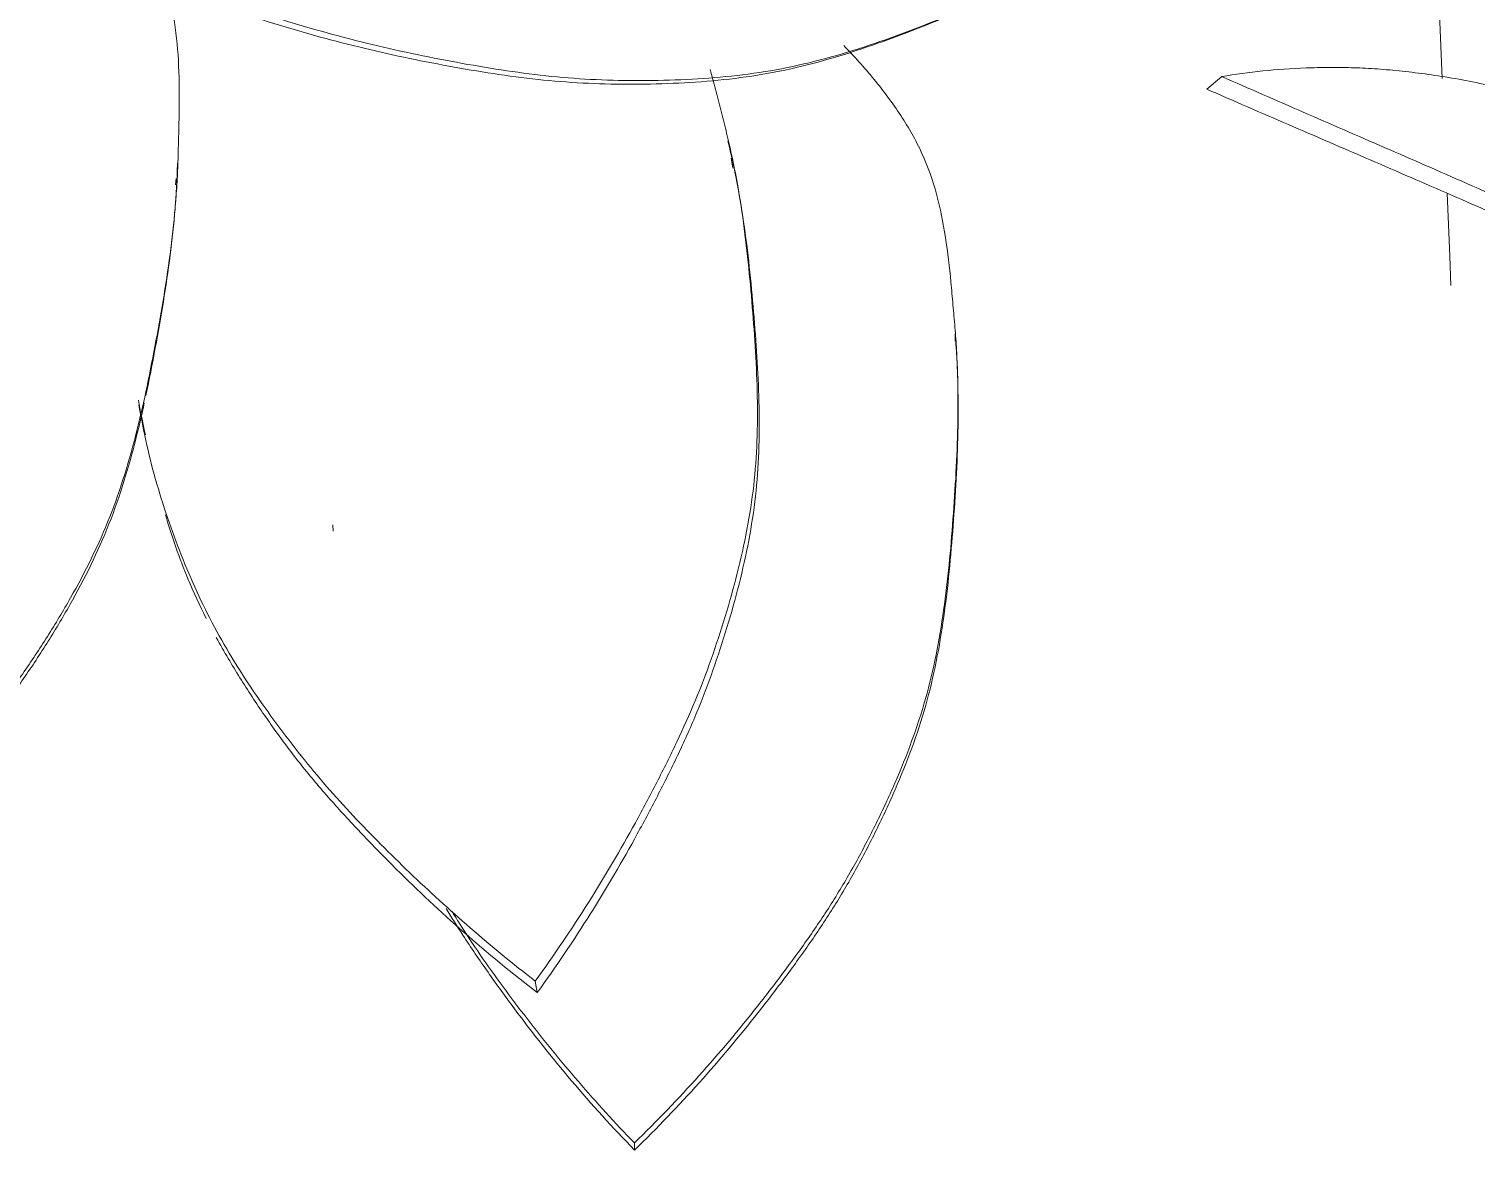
# Model space of a CAD drawing. Header units: millimetres. Extents: x -9018 to 25736, y -24663 to -1750.
# Drawn here: x -6762.2 to -6669.2, y -16225.1 to -16153 of the extents above; entities that cross this region are included whole.
import ezdxf

# ---------------------------------------------------------------- set-up
doc = ezdxf.new("R2010")
doc.units = ezdxf.units.MM
doc.layers.add('A-DETL-MBND', color=5, linetype='Continuous', lineweight=9)

# ---------------------------------------------------------------- blocks, each defined once
blk = doc.blocks.new('CRT_Veg_Vaso Hera Caída - Único-3794296-2 PAV')
at = {"layer": 'A-DETL-MBND'}
for p, q in [((58.644, 30.431), (58.657, 29.976)), ((64.906, 20.305), (65.032, 19.564)), ((78.043, -9.775), (78.032, -9.377)), ((90.549, -17.804), (90.439, -17.153)), ((38.02, -21.599), (38.031, -21.992)), ((88.157, -31.646), (88.118, -32.06)), ((52.334, -32.723), (52.443, -33.365)), ((21.844, -37.802), (20.881, -38.61))]:
    blk.add_line(p, q, dxfattribs=at)
at = {"layer": 'A-DETL-MBND', "flags": 128}
for points in [[(6.399, -31.111), (6.23, -27.053), (6.149, -25.171)], [(10.54, -184.351), (10.926, -186.165), (11.226, -167.414), (11.109, -160.218), (10.951, -152.931), (10.77, -145.75), (10.57, -138.594), (10.346, -131.361), (10.103, -124.083), (9.844, -116.725), (9.299, -102.102), (8.182, -73.891), (6.706, -38.494)]]:
    blk.add_lwpolyline(points, dxfattribs=at)
at = {"layer": 'A-DETL-MBND'}
for points, knots in [([(38.035, -22.069), (38.014, -21.827), (37.975, -21.343), (37.913, -20.364), (37.839, -18.633), (37.819, -15.106), (38.103, -10.071), (38.621, -4.207), (39.677, 1.53), (41.324, 6.056), (42.933, 9.555), (44.245, 12.116), (45.676, 14.588), (47.25, 16.974), (48.933, 19.302), (51.283, 22.372), (54.426, 26.136), (57.197, 29.019), (58.644, 30.431)], [0.375, 0.375, 0.375, 0.375, 0.3828125, 0.390625, 0.40625, 0.4375, 0.5, 0.5625, 0.625, 0.6875, 0.71875, 0.75, 0.78125, 0.8125, 0.84375, 0.875, 0.9375, 1, 1, 1, 1]), ([(58.657, 29.976), (57.21, 28.566), (54.438, 25.685), (51.294, 21.925), (48.943, 18.858), (47.26, 16.532), (45.685, 14.148), (44.254, 11.678), (42.942, 9.12), (41.333, 5.622), (39.685, 1.099), (38.63, -4.634), (38.114, -10.494), (37.83, -15.524), (37.85, -19.047), (37.924, -20.776), (37.986, -21.754), (38.045, -22.479), (38.109, -23.203), (38.191, -24.172), (38.342, -25.871), (38.618, -28.282), (39.173, -31.082), (40.084, -33.694), (41.473, -36.133), (43.21, -38.461), (44.526, -39.915), (45.199, -40.614)], [0, 0, 0, 0, 0.0625, 0.125, 0.15625, 0.1875, 0.21875, 0.25, 0.28125, 0.3125, 0.375, 0.4375, 0.5, 0.5625, 0.59375, 0.609375, 0.6171875, 0.625, 0.6328125, 0.640625, 0.65625, 0.6875, 0.71875, 0.75, 0.78125, 0.8125, 0.84375, 0.84375, 0.84375, 0.84375]), ([(58.644, 30.431), (60.057, 28.974), (62.759, 26.003), (65.809, 22.141), (68.081, 18.997), (69.544, 16.85), (70.413, 15.471), (70.761, 14.894)], [0, 0, 0, 0, 0.0625, 0.125, 0.15625, 0.1875, 0.2095438, 0.2095438, 0.2095438, 0.2095438]), ([(70.387, 15.08), (70.249, 15.307), (69.665, 16.25), (68.587, 17.871), (67.112, 19.929), (65.053, 22.662), (62.304, 26.05), (59.905, 28.679), (58.657, 29.976)], [0.7968217, 0.7968217, 0.7968217, 0.7968217, 0.8055556, 0.8333333, 0.8611111, 0.8888889, 0.9444444, 1, 1, 1, 1]), ([(52.653, -34.479), (52.597, -34.255), (52.487, -33.808), (52.281, -32.899), (51.951, -31.281), (51.405, -27.948), (50.929, -23.097), (50.55, -17.356), (50.713, -11.598), (51.641, -6.886), (52.686, -3.17), (53.582, -0.42), (54.608, 2.27), (55.788, 4.905), (57.083, 7.507), (58.919, 10.968), (61.426, 15.269), (63.703, 18.638), (64.906, 20.305)], [0.375, 0.375, 0.375, 0.375, 0.3828125, 0.390625, 0.40625, 0.4375, 0.5, 0.5625, 0.625, 0.6875, 0.71875, 0.75, 0.78125, 0.8125, 0.84375, 0.875, 0.9375, 1, 1, 1, 1]), ([(65.032, 19.564), (63.828, 17.9), (61.549, 14.536), (59.041, 10.242), (57.203, 6.786), (55.907, 4.188), (54.726, 1.557), (53.699, -1.129), (52.802, -3.875), (51.756, -7.586), (50.827, -12.291), (50.664, -18.041), (51.043, -23.773), (51.518, -28.615), (52.063, -31.941), (52.393, -33.556), (52.599, -34.464), (52.764, -35.134), (52.934, -35.801), (53.157, -36.693), (53.437, -37.784), (53.673, -38.644), (53.794, -39.059)], [0, 0, 0, 0, 0.0625, 0.125, 0.15625, 0.1875, 0.21875, 0.25, 0.28125, 0.3125, 0.375, 0.4375, 0.5, 0.5625, 0.59375, 0.609375, 0.6171875, 0.625, 0.6328125, 0.640625, 0.65625, 0.6710884, 0.6710884, 0.6710884, 0.6710884]), ([(64.906, 20.305), (66.533, 19.05), (69.673, 16.47), (73.294, 13.061), (76.033, 10.266), (78.01, 8.141), (79.884, 5.951), (81.625, 3.664), (83.258, 1.282), (84.557, -0.794), (85.291, -2.081), (85.541, -2.537)], [0, 0, 0, 0, 0.0625, 0.125, 0.15625, 0.1875, 0.21875, 0.25, 0.28125, 0.3125, 0.3294491, 0.3294491, 0.3294491, 0.3294491]), ([(90.514, -17.49), (90.401, -16.835), (90.119, -15.322), (89.558, -13.002), (88.801, -10.555), (87.646, -7.334), (85.908, -3.441), (83.664, 0.235), (81.65, 3.047), (80.083, 5.098), (78.459, 7.063), (76.751, 8.942), (74.97, 10.77), (72.506, 13.188), (69.257, 16.166), (66.471, 18.447), (65.032, 19.564)], [0.5066575, 0.5066575, 0.5066575, 0.5066575, 0.5277778, 0.5555556, 0.5833333, 0.6111111, 0.6666667, 0.7222222, 0.75, 0.7777778, 0.8055556, 0.8333333, 0.8611111, 0.8888889, 0.9444444, 1, 1, 1, 1]), ([(90.169, -17.626), (90.332, -16.877), (90.947, -14.227), (92.293, -9.771), (94.437, -5.446), (96.427, -2.137), (98.018, 0.27), (99.717, 2.576), (101.55, 4.781), (103.484, 6.917), (106.164, 9.72), (109.712, 13.129), (112.791, 15.701), (114.388, 16.951)], [0.5381201, 0.5381201, 0.5381201, 0.5381201, 0.5625, 0.625, 0.6875, 0.71875, 0.75, 0.78125, 0.8125, 0.84375, 0.875, 0.9375, 1, 1, 1, 1]), ([(114.342, 16.472), (112.745, 15.224), (109.665, 12.655), (106.118, 9.251), (103.437, 6.451), (101.503, 4.318), (99.67, 2.115), (97.971, -0.19), (96.38, -2.594), (94.39, -5.901), (92.246, -10.223), (90.558, -15.812), (89.393, -21.583), (88.551, -26.549), (88.181, -30.05), (88.063, -31.775), (88.017, -32.752), (87.995, -33.479), (87.978, -34.204), (87.952, -35.175), (87.915, -36.877), (87.923, -39.298), (88.166, -42.134), (88.783, -44.823), (89.895, -47.392), (91.365, -49.889), (93.089, -52.264), (94.921, -54.487), (96.844, -56.555), (99.658, -59.152), (102.014, -60.912), (103.696, -62.008)], [0, 0, 0, 0, 0.0625, 0.125, 0.15625, 0.1875, 0.21875, 0.25, 0.28125, 0.3125, 0.375, 0.4375, 0.5, 0.5625, 0.59375, 0.609375, 0.617188, 0.625, 0.632812, 0.640625, 0.65625, 0.6875, 0.71875, 0.75, 0.78125, 0.8125, 0.84375, 0.875, 0.90625, 0.9375, 1, 1, 1, 1]), ([(86.188, -3.763), (86.611, -4.595), (87.618, -6.759), (88.396, -9.019), (88.809, -10.415)], [0.34451639, 0.34451639, 0.34451639, 0.34451639, 0.375, 0.42251702, 0.42251702, 0.42251702, 0.42251702]), ([(-43.797, -5.892), (-43.714, -5.892), (-43.446, -6.017), (-42.781, -6.418), (-42.12, -6.839), (-41.303, -7.352), (-40.321, -7.956), (-39.14, -8.685), (-37.752, -9.547), (-36.071, -10.613), (-34.115, -11.841), (-32.342, -12.918), (-31.065, -13.666), (-30.331, -14.087), (-29.782, -14.397), (-29.228, -14.706), (-28.473, -15.123), (-27.121, -15.861), (-24.297, -17.36), (-20.092, -19.465), (-15.022, -21.783), (-9.799, -24.06), (-5.368, -26.004), (-1.807, -27.556), (0.856, -28.706), (3.492, -29.844), (6.106, -30.982), (8.714, -32.118), (12.208, -33.631), (16.599, -35.52), (20.098, -37.039), (21.844, -37.802)], [0, 0, 0, 0, 0.0625, 0.09375, 0.125, 0.15625, 0.1875, 0.21875, 0.25, 0.28125, 0.3125, 0.34375, 0.359375, 0.367188, 0.375, 0.382812, 0.390625, 0.40625, 0.4375, 0.5, 0.5625, 0.625, 0.6875, 0.71875, 0.75, 0.78125, 0.8125, 0.84375, 0.875, 0.9375, 1, 1, 1, 1]), ([(20.881, -38.61), (19.139, -37.844), (15.647, -36.318), (11.265, -34.419), (7.778, -32.899), (5.176, -31.757), (2.567, -30.614), (-0.063, -29.47), (-2.72, -28.313), (-6.275, -26.753), (-10.696, -24.798), (-15.907, -22.507), (-20.964, -20.176), (-25.157, -18.062), (-27.972, -16.556), (-29.321, -15.815), (-30.073, -15.395), (-30.626, -15.085), (-31.173, -14.774), (-31.905, -14.352), (-33.179, -13.601), (-34.947, -12.52), (-36.897, -11.288), (-38.573, -10.218), (-39.954, -9.354), (-41.129, -8.625), (-42.105, -8.021), (-42.917, -7.507), (-43.577, -7.085), (-44.238, -6.682), (-44.505, -6.556), (-44.588, -6.556)], [0, 0, 0, 0, 0.0625, 0.125, 0.15625, 0.1875, 0.21875, 0.25, 0.28125, 0.3125, 0.375, 0.4375, 0.5, 0.5625, 0.59375, 0.609375, 0.617188, 0.625, 0.632812, 0.640625, 0.65625, 0.6875, 0.71875, 0.75, 0.78125, 0.8125, 0.84375, 0.875, 0.90625, 0.9375, 1, 1, 1, 1]), ([(-44.25, -6.959), (-43.138, -8.179), (-41.471, -9.969), (-39.518, -11.984), (-38.399, -13.113), (-37.557, -13.951), (-36.72, -14.773), (-35.615, -15.842), (-33.684, -17.666), (-31.411, -19.699), (-28.83, -21.81), (-26.769, -23.395), (-25.008, -24.669), (-23.783, -25.517), (-23.091, -25.986), (-22.406, -26.444), (-21.559, -26.995), (-20.208, -27.843), (-18.525, -28.843), (-16.484, -29.98), (-14.405, -31.081), (-12.238, -32.183), (-10.011, -33.253), (-7.781, -34.255), (-5.618, -35.146), (-3.532, -35.927), (-0.795, -36.863), (2.487, -37.812), (5.528, -38.442), (7.826, -38.788), (9.494, -38.989), (11.082, -39.125), (12.584, -39.191), (14.033, -39.202), (15.941, -39.162), (18.273, -39.008), (20.029, -38.761), (20.881, -38.61)], [0, 0, 0, 0, 0.055556, 0.083333, 0.097222, 0.111111, 0.125, 0.138889, 0.166667, 0.222222, 0.25, 0.277778, 0.305556, 0.319444, 0.326389, 0.333333, 0.347222, 0.361111, 0.388889, 0.416667, 0.444444, 0.472222, 0.5, 0.527778, 0.555556, 0.583333, 0.611111, 0.666667, 0.722222, 0.75, 0.777778, 0.805556, 0.833333, 0.861111, 0.888889, 0.944444, 1, 1, 1, 1]), ([(88.036, -33.048), (88.043, -32.806), (88.057, -32.322), (88.104, -31.344), (88.222, -29.617), (88.594, -26.112), (89.276, -22.081), (89.851, -19.119), (90.066, -18.106)], [0.375, 0.375, 0.375, 0.375, 0.3828125, 0.390625, 0.40625, 0.4375, 0.5, 0.532909, 0.532909, 0.532909, 0.532909]), ([(27.517, -47.861), (27.721, -47.735), (28.131, -47.485), (28.969, -46.995), (30.468, -46.16), (33.586, -44.573), (38.195, -42.583), (43.67, -40.425), (49.293, -38.8), (54.109, -38.242), (57.991, -38.107), (60.895, -38.128), (63.776, -38.294), (66.646, -38.627), (69.515, -39.082), (73.361, -39.798), (78.199, -40.908), (82.075, -42.082), (84.014, -42.737)], [0.375, 0.375, 0.375, 0.375, 0.3828125, 0.390625, 0.40625, 0.4375, 0.5, 0.5625, 0.625, 0.6875, 0.71875, 0.75, 0.78125, 0.8125, 0.84375, 0.875, 0.9375, 1, 1, 1, 1]), ([(83.494, -42.985), (81.557, -42.329), (77.685, -41.153), (72.851, -40.04), (69.008, -39.322), (66.142, -38.866), (63.274, -38.531), (60.396, -38.364), (57.494, -38.341), (53.615, -38.474), (48.803, -39.03), (43.185, -40.654), (37.716, -42.812), (33.114, -44.799), (30, -46.384), (28.503, -47.218), (27.667, -47.708), (27.053, -48.083), (26.443, -48.46), (25.624, -48.964), (24.195, -49.852), (22.198, -51.166), (19.991, -52.9), (18.115, -54.868), (16.609, -57.185), (15.36, -59.763), (14.353, -62.486), (13.532, -65.219), (13.01, -67.429), (12.772, -68.763), (12.706, -69.169)], [0, 0, 0, 0, 0.0625, 0.125, 0.15625, 0.1875, 0.21875, 0.25, 0.28125, 0.3125, 0.375, 0.4375, 0.5, 0.5625, 0.59375, 0.609375, 0.6171875, 0.625, 0.6328125, 0.640625, 0.65625, 0.6875, 0.71875, 0.75, 0.78125, 0.8125, 0.84375, 0.875, 0.90625, 0.9197982, 0.9197982, 0.9197982, 0.9197982])]:
    blk.add_open_spline(points, degree=3, knots=knots, dxfattribs=at)
blk.add_open_spline([(90.103, -15.576), (90.231, -16.167), (90.353, -16.76), (90.473, -17.356)], degree=3, dxfattribs=at)

msp = doc.modelspace()

# ---------------------------------------------------------------- block references
at = {"layer": 'A-DETL-MBND', "rotation": 180}
msp.add_blockref('CRT_Veg_Vaso Hera Caída - Único-3794296-2 PAV', (-6664.62, -16194.651), dxfattribs=at)

doc.saveas('drawing.dxf')
